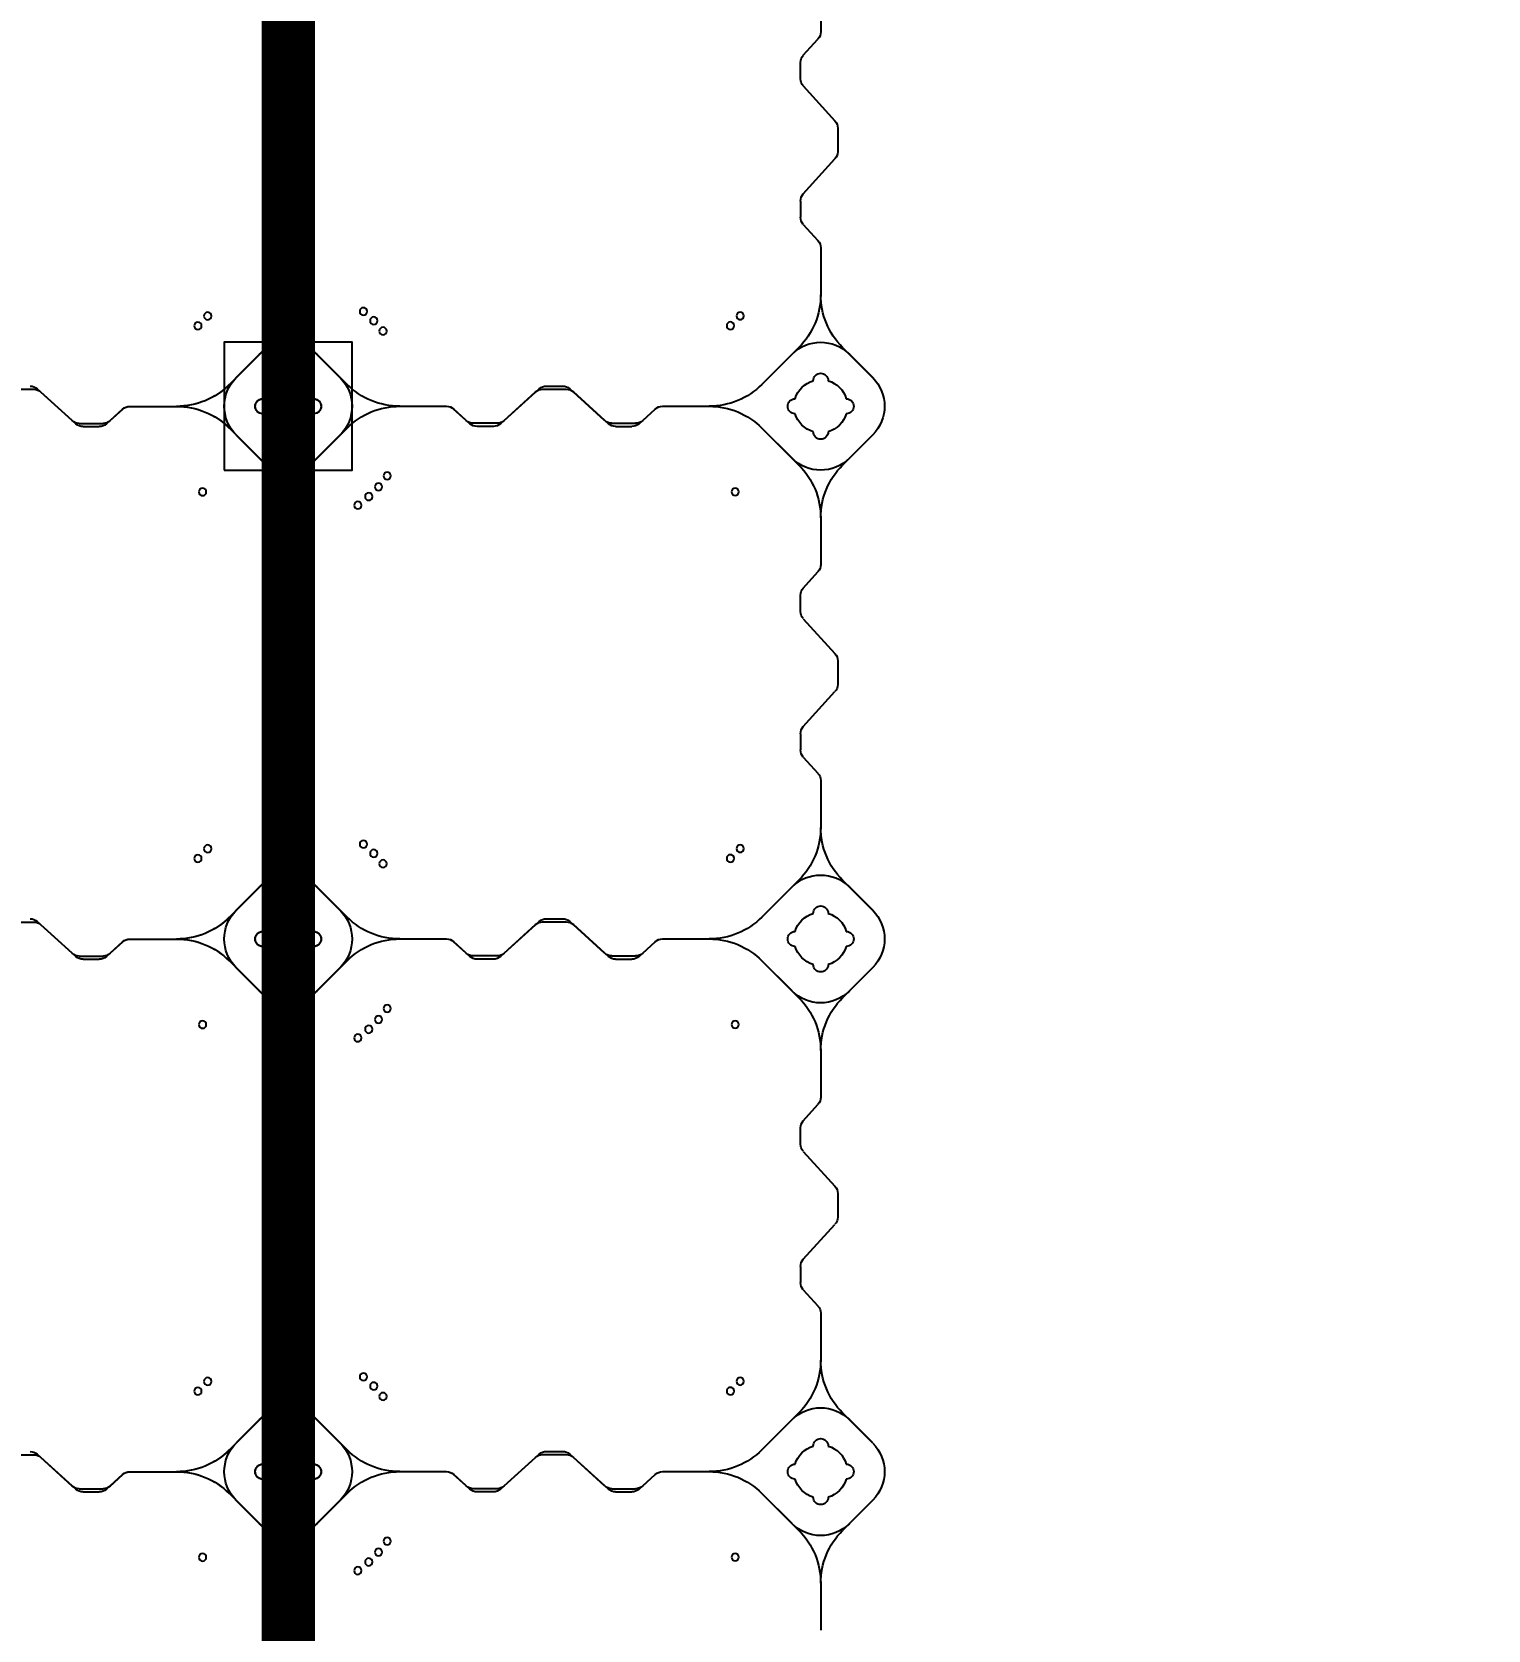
# Model space of a CAD drawing. Header units: millimetres. Extents: x -1612139 to -1260738, y 1141106 to 1536160.
# Drawn here: x -1323259 to -1321892, y 1261163 to 1262663 of the extents above; entities that cross this region are included whole.
import ezdxf

# ---------------------------------------------------------------- set-up
doc = ezdxf.new("R2010")
doc.units = ezdxf.units.MM
doc.header["$LTSCALE"] = 10
doc.layers.get('0').update_dxf_attribs({"linetype": 'CONTINUOUS'})
doc.layers.get('DEFPOINTS').update_dxf_attribs({"linetype": 'CONTINUOUS'})
doc.layers.add('W-FLOAT_BOWL浮筒', color=253, linetype='CONTINUOUS')
doc.styles.add('STANDARD_T3', font='simplex.shx', dxfattribs={"width": 0.7, "bigfont": 'gbcbig.shx'})
doc.dimstyles.new('W&&200', dxfattribs={"dimtxt": 700, "dimasz": 200, "dimexe": 500, "dimexo": 600, "dimgap": 200, "dimtad": 1, "dimdec": 0, "dimzin": 0, "dimdsep": 46, "dimtxsty": 'STANDARD_T3', "dimcen": 0.09, "dimclrd": 1, "dimclre": 1, "dimclrt": 7, "dimazin": 2, "dimtfac": 1, "dimtdec": 0, "dimtix": 1, "dimtmove": 2, "dimatfit": 3, "dimfxl": 100, "dimtolj": 1, "dimtzin": 0, "dimarcsym": 0})

# ---------------------------------------------------------------- blocks, each defined once
blk = doc.blocks.new('蓝色')
at = {"layer": 'W-FLOAT_BOWL浮筒', "color": 5}
for p, q in [((10006.3, -5394.9), (10006.3, -5350.9)), ((10006.3, -5394.9), (10006.3, -5351.1)), ((9951.1, -5479.1), (9985.8, -5444.4)), ((9957.5, -5472.8), (9985.8, -5444.5)), ((10061.6, -5479.1), (10026.8, -5444.4)), ((10055.2, -5472.8), (10026.8, -5444.5)), ((9979.5, -5450.8), (9951.2, -5479.1)), ((9957.5, -5472.7), (9979.4, -5450.8)), ((10033.2, -5450.8), (10055.2, -5472.7)), ((10033.2, -5450.8), (10061.5, -5479.1)), ((9803.5, -5486.2), (9770.7, -5516)), ((9807, -5483.2), (9774.2, -5513)), ((9810.2, -5483.6), (9832.5, -5483.6)), ((9813.7, -5480.6), (9829, -5480.6)), ((9835.7, -5483.2), (9850.9, -5497)), ((9839.2, -5486.2), (9851.1, -5497)), ((9857.6, -5499.6), (9901.6, -5499.6)), ((9857.8, -5499.6), (9901.6, -5499.6)), ((9745.2, -5515.6), (9767.5, -5515.6)), ((9985.8, -5554.9), (9951.1, -5520.1)), ((9979.5, -5548.4), (9951.2, -5520.1)), ((9979.4, -5548.4), (9957.5, -5526.5)), ((9957.5, -5526.5), (9985.8, -5554.8)), ((10026.8, -5554.9), (10061.6, -5520.1)), ((10055.2, -5526.5), (10026.8, -5554.8)), ((10033.2, -5548.4), (10061.5, -5520.1)), ((10055.2, -5526.5), (10033.2, -5548.4)), ((10006.3, -5648.4), (10006.3, -5604.2)), ((10006.3, -5648.2), (10006.3, -5604.2)), ((9992.9, -5666.8), (10003.7, -5654.9)), ((9989.9, -5670.3), (10003.7, -5655.1)), ((9987.3, -5692.3), (9987.3, -5677)), ((9990.3, -5695.8), (9990.3, -5673.5)), ((9989.9, -5699), (10019.7, -5731.8)), ((9992.9, -5702.5), (10022.7, -5735.3)), ((10022.3, -5760.8), (10022.3, -5738.5)), ((10025.3, -5757.3), (10025.3, -5742)), ((9989.9, -5800.3), (10019.7, -5767.5)), ((9992.9, -5796.8), (10022.7, -5764)), ((9990.3, -5803.5), (9990.3, -5825.8)), ((9987.3, -5807), (9987.3, -5822.3)), ((9989.9, -5829), (10003.7, -5844.2)), ((9992.9, -5832.5), (10003.7, -5844.4)), ((10006.3, -5894.9), (10006.3, -5850.9)), ((10006.3, -5894.9), (10006.3, -5851.1)), ((9951.1, -5979.1), (9985.8, -5944.4)), ((9979.5, -5950.8), (9951.2, -5979.1)), ((9957.5, -5972.8), (9985.8, -5944.5)), ((9957.5, -5972.7), (9979.4, -5950.8)), ((10061.6, -5979.1), (10026.8, -5944.4)), ((10055.2, -5972.8), (10026.8, -5944.5)), ((10033.2, -5950.8), (10055.2, -5972.7)), ((10033.2, -5950.8), (10061.5, -5979.1)), ((9807, -5983.2), (9774.2, -6013)), ((9810.2, -5983.6), (9832.5, -5983.6)), ((9813.7, -5980.6), (9829, -5980.6)), ((9835.7, -5983.2), (9850.9, -5997)), ((9803.5, -5986.2), (9770.7, -6016)), ((9839.2, -5986.2), (9851.1, -5997)), ((9857.6, -5999.6), (9901.6, -5999.6)), ((9857.8, -5999.6), (9901.6, -5999.6)), ((9745.2, -6015.6), (9767.5, -6015.6)), ((9985.8, -6054.9), (9951.1, -6020.1)), ((9979.5, -6048.4), (9951.2, -6020.1)), ((9979.4, -6048.4), (9957.5, -6026.5)), ((9957.5, -6026.5), (9985.8, -6054.8)), ((10026.8, -6054.9), (10061.6, -6020.1)), ((10055.2, -6026.5), (10026.8, -6054.8)), ((10033.2, -6048.4), (10061.5, -6020.1)), ((10055.2, -6026.5), (10033.2, -6048.4)), ((10006.3, -6148.4), (10006.3, -6104.2)), ((10006.3, -6148.2), (10006.3, -6104.2)), ((9989.9, -6170.3), (10003.7, -6155.1)), ((9992.9, -6166.8), (10003.7, -6154.9)), ((9987.3, -6192.3), (9987.3, -6177)), ((9990.3, -6195.8), (9990.3, -6173.5)), ((9989.9, -6199), (10019.7, -6231.8)), ((9992.9, -6202.5), (10022.7, -6235.3)), ((10022.3, -6260.8), (10022.3, -6238.5)), ((10025.3, -6257.3), (10025.3, -6242)), ((9989.9, -6300.3), (10019.7, -6267.5)), ((9992.9, -6296.8), (10022.7, -6264)), ((9987.3, -6307), (9987.3, -6322.3)), ((9990.3, -6303.5), (9990.3, -6325.8)), ((9989.9, -6329), (10003.7, -6344.2)), ((9992.9, -6332.5), (10003.7, -6344.4)), ((10006.3, -6394.9), (10006.3, -6350.9)), ((10006.3, -6394.9), (10006.3, -6351.1)), ((9951.1, -6479.1), (9985.8, -6444.4)), ((9957.5, -6472.8), (9985.8, -6444.5)), ((10061.6, -6479.1), (10026.8, -6444.4)), ((10055.2, -6472.8), (10026.8, -6444.5)), ((9979.5, -6450.8), (9951.2, -6479.1)), ((9957.5, -6472.7), (9979.4, -6450.8)), ((10033.2, -6450.8), (10055.2, -6472.7)), ((10033.2, -6450.8), (10061.5, -6479.1)), ((9803.5, -6486.2), (9770.7, -6516)), ((9807, -6483.2), (9774.2, -6513)), ((9810.2, -6483.6), (9832.5, -6483.6)), ((9813.7, -6480.6), (9829, -6480.6)), ((9835.7, -6483.2), (9850.9, -6497)), ((9839.2, -6486.2), (9851.1, -6497)), ((9857.6, -6499.6), (9901.6, -6499.6)), ((9857.8, -6499.6), (9901.6, -6499.6)), ((9745.2, -6515.6), (9767.5, -6515.6)), ((9985.8, -6554.9), (9951.1, -6520.1)), ((9979.5, -6548.4), (9951.2, -6520.1)), ((10026.8, -6554.9), (10061.6, -6520.1)), ((10033.2, -6548.4), (10061.5, -6520.1)), ((9979.4, -6548.4), (9957.5, -6526.5)), ((9957.5, -6526.5), (9985.8, -6554.8)), ((10055.2, -6526.5), (10026.8, -6554.8)), ((10055.2, -6526.5), (10033.2, -6548.4)), ((10006.3, -6648.4), (10006.3, -6604.2)), ((10006.3, -6648.2), (10006.3, -6604.2)), ((9989.9, -6670.3), (10003.7, -6655.1)), ((9992.9, -6666.8), (10003.7, -6654.9)), ((9990.3, -6695.8), (9990.3, -6673.5)), ((9987.3, -6692.3), (9987.3, -6677)), ((9989.9, -6699), (10019.7, -6731.8)), ((9992.9, -6702.5), (10022.7, -6735.3)), ((10022.3, -6760.8), (10022.3, -6738.5)), ((10025.3, -6757.3), (10025.3, -6742)), ((9992.9, -6796.8), (10022.7, -6764)), ((9989.9, -6800.3), (10019.7, -6767.5)), ((9987.3, -6807), (9987.3, -6822.3)), ((9990.3, -6803.5), (9990.3, -6825.8)), ((9989.9, -6829), (10003.7, -6844.2)), ((9992.9, -6832.5), (10003.7, -6844.4)), ((10006.3, -6894.9), (10006.3, -6850.9))]:
    blk.add_line(p, q, dxfattribs=at)
for centre in [(9926, -5419.3), (9921.6, -5575.2), (9930.8, -5584.4), (9926, -5919.3), (9921.6, -6075.2), (9930.8, -6084.4), (9926, -6419.3), (9921.6, -6575.2), (9930.8, -6584.4)]:
    blk.add_circle(centre, 3.5, dxfattribs=at)
for centre, radius, start, end in [((9996.3, -5351.1), 10, 0, 42.2737), ((9936.3, -5394.9), 70, 315, 0), ((9936.3, -5395), 70, 315, 0), ((10076.3, -5394.9), 70, 180, 225), ((10076.3, -5395), 70, 180, 225), ((10006.3, -5477.7), 38, 45, 135), ((10006.4, -5477.7), 38, 45, 135), ((9984.4, -5499.6), 38, 135, 225), ((9984.4, -5499.7), 38, 135, 225), ((10006.3, -5475.6), 7, 0, 180), ((10006.3, -5475.6), 7, 0, 180), ((10006.3, -5475.6), 7, 0, 180), ((10006.3, -5475.6), 7, 0, 180), ((10028.3, -5499.6), 38, 315, 45), ((10028.3, -5499.7), 38, 315, 45), ((9810.2, -5493.6), 10, 90, 132.2737), ((9813.7, -5490.6), 10, 90, 132.2737), ((9829, -5490.6), 10, 47.7263, 90), ((9832.5, -5493.6), 10, 47.7263, 90), ((9901.6, -5429.6), 70, 270, 315), ((9901.7, -5429.6), 70, 270, 315), ((10006.3, -5499.6), 25, 106.2602, 163.7398), ((10006.3, -5499.6), 25, 106.2602, 163.7398), ((10006.3, -5499.6), 25, 106.2602, 163.7398), ((10006.3, -5499.6), 25, 106.2602, 163.7398), ((10006.3, -5499.6), 25, 16.2602, 73.7398), ((10006.3, -5499.6), 25, 16.2602, 73.7398), ((10006.3, -5499.6), 25, 16.2602, 73.7398), ((10006.3, -5499.6), 25, 16.2602, 73.7398), ((9857.6, -5489.6), 10, 227.7263, 270), ((9857.8, -5489.6), 10, 227.7263, 270), ((9901.6, -5569.6), 70, 45, 90), ((9901.7, -5569.6), 70, 45, 90), ((9982.3, -5499.6), 7, 90, 270), ((9982.3, -5499.6), 7, 90, 270), ((9982.3, -5499.6), 7, 90, 270), ((9982.3, -5499.6), 7, 90, 270), ((10030.3, -5499.6), 7, 270, 90), ((10030.3, -5499.6), 7, 270, 90), ((10030.3, -5499.6), 7, 270, 90), ((10030.3, -5499.6), 7, 270, 90), ((9764, -5508.6), 10, 270, 312.2737), ((9767.5, -5505.6), 10, 270, 312.2737), ((10006.3, -5499.6), 25, 196.2602, 253.7398), ((10006.3, -5499.6), 25, 196.2602, 253.7398), ((10006.3, -5499.6), 25, 196.2602, 253.7398), ((10006.3, -5499.6), 25, 196.2602, 253.7398), ((10006.3, -5499.6), 25, 286.2602, 343.7398), ((10006.3, -5499.6), 25, 286.2602, 343.7398), ((10006.3, -5499.6), 25, 286.2602, 343.7398), ((10006.3, -5499.6), 25, 286.2602, 343.7398), ((10006.3, -5523.6), 7, 180, 0), ((10006.3, -5523.6), 7, 180, 0), ((10006.3, -5523.6), 7, 180, 0), ((10006.3, -5523.6), 7, 180, 0), ((10006.3, -5521.6), 38, 225, 315), ((10006.4, -5521.6), 38, 225, 315), ((9936.3, -5604.3), 70, 0, 45), ((9936.3, -5604.3), 70, 0, 45), ((10076.3, -5604.3), 70, 135, 180), ((10076.3, -5604.3), 70, 135, 180), ((9996.3, -5648.2), 10, 317.7263, 0), ((9996.3, -5648.4), 10, 317.7263, 0), ((10000.3, -5673.5), 10, 137.7263, 180), ((9997.3, -5677), 10, 137.7263, 180), ((9997.3, -5692.3), 10, 180, 222.2737), ((10000.3, -5695.8), 10, 180, 222.2737), ((10012.3, -5738.5), 10, 0, 42.2737), ((10015.3, -5742), 10, 0, 42.2737), ((10015.3, -5757.3), 10, 317.7263, 0), ((10012.3, -5760.8), 10, 317.7263, 0), ((9997.3, -5807), 10, 137.7263, 180), ((10000.3, -5803.5), 10, 137.7263, 180), ((9997.3, -5822.3), 10, 180, 222.2737), ((10000.3, -5825.8), 10, 180, 222.2737), ((9996.3, -5850.9), 10, 0, 42.2737), ((9996.3, -5851.1), 10, 0, 42.2737), ((9936.3, -5894.9), 70, 315, 0), ((9936.3, -5895), 70, 315, 0), ((10076.3, -5894.9), 70, 180, 225), ((10076.3, -5895), 70, 180, 225), ((10006.3, -5977.7), 38, 45, 135), ((10006.4, -5977.7), 38, 45, 135), ((10006.3, -5975.6), 7, 0, 180), ((10006.3, -5975.6), 7, 0, 180), ((10006.3, -5975.6), 7, 0, 180), ((10006.3, -5975.6), 7, 0, 180), ((9810.2, -5993.6), 10, 90, 132.2737), ((9813.7, -5990.6), 10, 90, 132.2737), ((9829, -5990.6), 10, 47.7263, 90), ((9832.5, -5993.6), 10, 47.7263, 90), ((9901.6, -5929.6), 70, 270, 315), ((9901.7, -5929.6), 70, 270, 315), ((9984.4, -5999.6), 38, 135, 225), ((9984.4, -5999.7), 38, 135, 225), ((10006.3, -5999.6), 25, 106.2602, 163.7398), ((10006.3, -5999.6), 25, 106.2602, 163.7398), ((10006.3, -5999.6), 25, 106.2602, 163.7398), ((10006.3, -5999.6), 25, 106.2602, 163.7398), ((10006.3, -5999.6), 25, 16.2602, 73.7398), ((10006.3, -5999.6), 25, 16.2602, 73.7398), ((10006.3, -5999.6), 25, 16.2602, 73.7398), ((10006.3, -5999.6), 25, 16.2602, 73.7398), ((10028.3, -5999.6), 38, 315, 45), ((10028.3, -5999.7), 38, 315, 45), ((9857.6, -5989.6), 10, 227.7263, 270), ((9857.8, -5989.6), 10, 227.7263, 270), ((9901.6, -6069.6), 70, 45, 90), ((9901.7, -6069.6), 70, 45, 90), ((9982.3, -5999.6), 7, 90, 270), ((9982.3, -5999.6), 7, 90, 270), ((9982.3, -5999.6), 7, 90, 270), ((9982.3, -5999.6), 7, 90, 270), ((10030.3, -5999.6), 7, 270, 90), ((10030.3, -5999.6), 7, 270, 90), ((10030.3, -5999.6), 7, 270, 90), ((10030.3, -5999.6), 7, 270, 90), ((9767.5, -6005.6), 10, 270, 312.2737), ((10006.3, -5999.6), 25, 196.2602, 253.7398), ((10006.3, -5999.6), 25, 196.2602, 253.7398), ((10006.3, -5999.6), 25, 196.2602, 253.7398), ((10006.3, -5999.6), 25, 196.2602, 253.7398), ((10006.3, -5999.6), 25, 286.2602, 343.7398), ((10006.3, -5999.6), 25, 286.2602, 343.7398), ((10006.3, -5999.6), 25, 286.2602, 343.7398), ((10006.3, -5999.6), 25, 286.2602, 343.7398), ((9764, -6008.6), 10, 270, 312.2737), ((10006.3, -6023.6), 7, 180, 0), ((10006.3, -6023.6), 7, 180, 0), ((10006.3, -6023.6), 7, 180, 0), ((10006.3, -6023.6), 7, 180, 0), ((10006.3, -6021.6), 38, 225, 315), ((10006.4, -6021.6), 38, 225, 315), ((9936.3, -6104.3), 70, 0, 45), ((9936.3, -6104.3), 70, 0, 45), ((10076.3, -6104.3), 70, 135, 180), ((10076.3, -6104.3), 70, 135, 180), ((9996.3, -6148.2), 10, 317.7263, 0), ((9996.3, -6148.4), 10, 317.7263, 0), ((9997.3, -6177), 10, 137.7263, 180), ((10000.3, -6173.5), 10, 137.7263, 180), ((9997.3, -6192.3), 10, 180, 222.2737), ((10000.3, -6195.8), 10, 180, 222.2737), ((10012.3, -6238.5), 10, 0, 42.2737), ((10015.3, -6242), 10, 0, 42.2737), ((10012.3, -6260.8), 10, 317.7263, 0), ((10015.3, -6257.3), 10, 317.7263, 0), ((10000.3, -6303.5), 10, 137.7263, 180), ((9997.3, -6307), 10, 137.7263, 180), ((9997.3, -6322.3), 10, 180, 222.2737), ((10000.3, -6325.8), 10, 180, 222.2737), ((9996.3, -6350.9), 10, 0, 42.2737), ((9996.3, -6351.1), 10, 0, 42.2737), ((9936.3, -6394.9), 70, 315, 0), ((9936.3, -6395), 70, 315, 0), ((10076.3, -6394.9), 70, 180, 225), ((10076.3, -6395), 70, 180, 225), ((10006.3, -6477.7), 38, 45, 135), ((10006.4, -6477.7), 38, 45, 135), ((9901.6, -6429.6), 70, 270, 315), ((9901.7, -6429.6), 70, 270, 315), ((9984.4, -6499.6), 38, 135, 225), ((9984.4, -6499.7), 38, 135, 225), ((10006.3, -6499.6), 25, 106.2602, 163.7398), ((10006.3, -6499.6), 25, 106.2602, 163.7398), ((10006.3, -6499.6), 25, 106.2602, 163.7398), ((10006.3, -6499.6), 25, 106.2602, 163.7398), ((10006.3, -6475.6), 7, 0, 180), ((10006.3, -6475.6), 7, 0, 180), ((10006.3, -6475.6), 7, 0, 180), ((10006.3, -6475.6), 7, 0, 180), ((10006.3, -6499.6), 25, 16.2602, 73.7398), ((10006.3, -6499.6), 25, 16.2602, 73.7398), ((10006.3, -6499.6), 25, 16.2602, 73.7398), ((10006.3, -6499.6), 25, 16.2602, 73.7398), ((10028.3, -6499.6), 38, 315, 45), ((10028.3, -6499.7), 38, 315, 45), ((9810.2, -6493.6), 10, 90, 132.2737), ((9813.7, -6490.6), 10, 90, 132.2737), ((9829, -6490.6), 10, 47.7263, 90), ((9832.5, -6493.6), 10, 47.7263, 90), ((9982.3, -6499.6), 7, 90, 270), ((9982.3, -6499.6), 7, 90, 270), ((9982.3, -6499.6), 7, 90, 270), ((9982.3, -6499.6), 7, 90, 270), ((10030.3, -6499.6), 7, 270, 90), ((10030.3, -6499.6), 7, 270, 90), ((10030.3, -6499.6), 7, 270, 90), ((10030.3, -6499.6), 7, 270, 90), ((9857.6, -6489.6), 10, 227.7263, 270), ((9857.8, -6489.6), 10, 227.7263, 270), ((9901.6, -6569.6), 70, 45, 90), ((9901.7, -6569.6), 70, 45, 90), ((10006.3, -6499.6), 25, 196.2602, 253.7398), ((10006.3, -6499.6), 25, 196.2602, 253.7398), ((10006.3, -6499.6), 25, 196.2602, 253.7398), ((10006.3, -6499.6), 25, 196.2602, 253.7398), ((10006.3, -6499.6), 25, 286.2602, 343.7398), ((10006.3, -6499.6), 25, 286.2602, 343.7398), ((10006.3, -6499.6), 25, 286.2602, 343.7398), ((10006.3, -6499.6), 25, 286.2602, 343.7398), ((9764, -6508.6), 10, 270, 312.2737), ((9767.5, -6505.6), 10, 270, 312.2737), ((10006.3, -6523.6), 7, 180, 0), ((10006.3, -6523.6), 7, 180, 0), ((10006.3, -6523.6), 7, 180, 0), ((10006.3, -6523.6), 7, 180, 0), ((10006.3, -6521.6), 38, 225, 315), ((10006.4, -6521.6), 38, 225, 315), ((9936.3, -6604.3), 70, 0, 45), ((9936.3, -6604.3), 70, 0, 45), ((10076.3, -6604.3), 70, 135, 180), ((10076.3, -6604.3), 70, 135, 180), ((9996.3, -6648.2), 10, 317.7263, 0), ((9996.3, -6648.4), 10, 317.7263, 0), ((9997.3, -6677), 10, 137.7263, 180), ((10000.3, -6673.5), 10, 137.7263, 180), ((9997.3, -6692.3), 10, 180, 222.2737), ((10000.3, -6695.8), 10, 180, 222.2737), ((10012.3, -6738.5), 10, 0, 42.2737), ((10015.3, -6742), 10, 0, 42.2737), ((10012.3, -6760.8), 10, 317.7263, 0), ((10015.3, -6757.3), 10, 317.7263, 0), ((9997.3, -6807), 10, 137.7263, 180), ((10000.3, -6803.5), 10, 137.7263, 180), ((9997.3, -6822.3), 10, 180, 222.2737), ((10000.3, -6825.8), 10, 180, 222.2737), ((9996.3, -6850.9), 10, 0, 42.2737), ((9996.3, -6851.1), 10, 0, 42.2737)]:
    blk.add_arc(centre, radius, start, end, dxfattribs=at)
blk = doc.blocks.new('橙色')
at = {"layer": 'W-FLOAT_BOWL浮筒', "color": 30}
for p, q in [((10500, -4895.3), (10500, -4851.5)), ((11000, -4895.3), (11000, -4851.3)), ((10451.2, -4973.2), (10479.5, -4944.8)), ((10555.2, -4979.5), (10520.5, -4944.8)), ((10944.8, -4979.5), (10979.5, -4944.8)), ((11048.8, -4973.2), (11020.5, -4944.8)), ((10451.2, -4973.1), (10473.1, -4951.2)), ((10526.8, -4951.2), (10555.2, -4979.5)), ((10973.2, -4951.2), (10944.8, -4979.5)), ((11026.9, -4951.2), (11048.8, -4973.1)), ((10667.1, -4986.6), (10655.3, -4997.4)), ((10670.6, -4983.6), (10655.5, -4997.4)), ((10696.1, -4984), (10673.9, -4984)), ((10692.6, -4981), (10677.4, -4981)), ((10699.4, -4983.6), (10732.1, -5013.4)), ((10702.9, -4986.6), (10735.6, -5016.4)), ((10797.1, -4986.6), (10764.4, -5016.4)), ((10800.6, -4983.6), (10767.9, -5013.4)), ((10803.9, -4984), (10826.1, -4984)), ((10807.4, -4981), (10822.6, -4981)), ((10829.4, -4983.6), (10844.5, -4997.4)), ((10832.9, -4986.6), (10844.7, -4997.4)), ((10604.6, -5000), (10648.7, -5000)), ((10604.6, -5000), (10648.5, -5000)), ((10851.3, -5000), (10895.3, -5000)), ((10851.5, -5000), (10895.3, -5000)), ((10520.5, -5055.2), (10555.2, -5020.5)), ((10526.8, -5048.8), (10555.2, -5020.5)), ((10738.9, -5016), (10761.1, -5016)), ((10742.4, -5019), (10757.6, -5019)), ((10973.2, -5048.8), (10944.8, -5020.5)), ((10979.5, -5055.2), (10944.8, -5020.5)), ((10451.2, -5026.8), (10479.5, -5055.2)), ((10473.1, -5048.8), (10451.2, -5026.9)), ((11048.8, -5026.8), (11020.5, -5055.2)), ((11048.8, -5026.9), (11026.9, -5048.8)), ((10500, -5148.5), (10500, -5104.6)), ((11000, -5148.7), (11000, -5104.6)), ((10486.6, -5167.1), (10497.4, -5155.3)), ((10983.6, -5170.6), (10997.4, -5155.5)), ((10484, -5196.1), (10484, -5173.9)), ((10981, -5192.6), (10981, -5177.4)), ((10486.6, -5202.9), (10516.4, -5235.6)), ((10983.6, -5199.4), (11013.4, -5232.1)), ((10519, -5257.6), (10519, -5242.4)), ((11016, -5261.1), (11016, -5238.9)), ((10486.6, -5297.1), (10516.4, -5264.4)), ((10983.6, -5300.6), (11013.4, -5267.9)), ((10484, -5303.9), (10484, -5326.1)), ((10981, -5307.4), (10981, -5322.6)), ((10486.6, -5332.9), (10497.4, -5344.7)), ((10983.6, -5329.4), (10997.4, -5344.5)), ((10500, -5395.3), (10500, -5351.5)), ((11000, -5395.3), (11000, -5351.3)), ((10451.2, -5473.2), (10479.5, -5444.8)), ((10555.2, -5479.5), (10520.5, -5444.8)), ((10944.8, -5479.5), (10979.5, -5444.8)), ((11048.8, -5473.2), (11020.5, -5444.8)), ((10451.2, -5473.1), (10473.1, -5451.2)), ((10526.8, -5451.2), (10555.2, -5479.5)), ((10973.2, -5451.2), (10944.8, -5479.5)), ((11026.9, -5451.2), (11048.8, -5473.1)), ((10667.1, -5486.6), (10655.3, -5497.4)), ((10670.6, -5483.6), (10655.5, -5497.4)), ((10696.1, -5484), (10673.9, -5484)), ((10692.6, -5481), (10677.4, -5481)), ((10699.4, -5483.6), (10732.1, -5513.4)), ((10702.9, -5486.6), (10735.6, -5516.4)), ((10797.1, -5486.6), (10764.4, -5516.4)), ((10800.6, -5483.6), (10767.9, -5513.4)), ((10803.9, -5484), (10826.1, -5484)), ((10807.4, -5481), (10822.6, -5481)), ((10829.4, -5483.6), (10844.5, -5497.4)), ((10832.9, -5486.6), (10844.7, -5497.4)), ((10604.6, -5500), (10648.7, -5500)), ((10604.6, -5500), (10648.5, -5500)), ((10851.3, -5500), (10895.3, -5500)), ((10851.5, -5500), (10895.3, -5500)), ((10738.9, -5516), (10761.1, -5516)), ((10742.4, -5519), (10757.6, -5519)), ((10451.2, -5526.8), (10479.5, -5555.2)), ((10473.1, -5548.8), (10451.2, -5526.9)), ((10520.5, -5555.2), (10555.2, -5520.5)), ((10526.8, -5548.8), (10555.2, -5520.5)), ((10973.2, -5548.8), (10944.8, -5520.5)), ((10979.5, -5555.2), (10944.8, -5520.5)), ((11048.8, -5526.8), (11020.5, -5555.2)), ((11048.8, -5526.9), (11026.9, -5548.8)), ((10500, -5648.5), (10500, -5604.6)), ((11000, -5648.7), (11000, -5604.6)), ((10486.6, -5667.1), (10497.4, -5655.3)), ((10983.6, -5670.6), (10997.4, -5655.5)), ((10484, -5696.1), (10484, -5673.9)), ((10981, -5692.6), (10981, -5677.4)), ((10983.6, -5699.4), (11013.4, -5732.1)), ((10486.6, -5702.9), (10516.4, -5735.6)), ((10519, -5757.6), (10519, -5742.4)), ((11016, -5761.1), (11016, -5738.9)), ((10486.6, -5797.1), (10516.4, -5764.4)), ((10983.6, -5800.6), (11013.4, -5767.9)), ((10484, -5803.9), (10484, -5826.1)), ((10981, -5807.4), (10981, -5822.6)), ((10486.6, -5832.9), (10497.4, -5844.7)), ((10983.6, -5829.4), (10997.4, -5844.5)), ((10500, -5895.3), (10500, -5851.5)), ((11000, -5895.3), (11000, -5851.3)), ((10451.2, -5973.2), (10479.5, -5944.8)), ((10451.2, -5973.1), (10473.1, -5951.2)), ((10555.2, -5979.5), (10520.5, -5944.8)), ((10526.8, -5951.2), (10555.2, -5979.5)), ((10944.8, -5979.5), (10979.5, -5944.8)), ((10973.2, -5951.2), (10944.8, -5979.5)), ((11048.8, -5973.2), (11020.5, -5944.8)), ((11026.9, -5951.2), (11048.8, -5973.1)), ((10670.6, -5983.6), (10655.5, -5997.4)), ((10696.1, -5984), (10673.9, -5984)), ((10692.6, -5981), (10677.4, -5981)), ((10699.4, -5983.6), (10732.1, -6013.4)), ((10800.6, -5983.6), (10767.9, -6013.4)), ((10803.9, -5984), (10826.1, -5984)), ((10807.4, -5981), (10822.6, -5981)), ((10829.4, -5983.6), (10844.5, -5997.4)), ((10604.6, -6000), (10648.7, -6000)), ((10604.6, -6000), (10648.5, -6000)), ((10667.1, -5986.6), (10655.3, -5997.4)), ((10702.9, -5986.6), (10735.6, -6016.4)), ((10797.1, -5986.6), (10764.4, -6016.4)), ((10832.9, -5986.6), (10844.7, -5997.4)), ((10851.3, -6000), (10895.3, -6000)), ((10851.5, -6000), (10895.3, -6000)), ((10451.2, -6026.8), (10479.5, -6055.2)), ((10473.1, -6048.8), (10451.2, -6026.9)), ((10520.5, -6055.2), (10555.2, -6020.5)), ((10526.8, -6048.8), (10555.2, -6020.5)), ((10738.9, -6016), (10761.1, -6016)), ((10742.4, -6019), (10757.6, -6019)), ((10973.2, -6048.8), (10944.8, -6020.5)), ((10979.5, -6055.2), (10944.8, -6020.5)), ((11048.8, -6026.8), (11020.5, -6055.2)), ((11048.8, -6026.9), (11026.9, -6048.8)), ((10500, -6148.5), (10500, -6104.6)), ((11000, -6148.7), (11000, -6104.6)), ((10486.6, -6167.1), (10497.4, -6155.3)), ((10983.6, -6170.6), (10997.4, -6155.5)), ((10484, -6196.1), (10484, -6173.9)), ((10981, -6192.6), (10981, -6177.4)), ((10486.6, -6202.9), (10516.4, -6235.6)), ((10983.6, -6199.4), (11013.4, -6232.1)), ((11016, -6261.1), (11016, -6238.9)), ((10519, -6257.6), (10519, -6242.4)), ((10486.6, -6297.1), (10516.4, -6264.4)), ((10983.6, -6300.6), (11013.4, -6267.9)), ((10484, -6303.9), (10484, -6326.1)), ((10981, -6307.4), (10981, -6322.6)), ((10983.6, -6329.4), (10997.4, -6344.5)), ((10486.6, -6332.9), (10497.4, -6344.7)), ((11000, -6395.3), (11000, -6351.3))]:
    blk.add_line(p, q, dxfattribs=at)
for centre in [(10565.3, -4907.1), (10575.6, -4915.2), (10919.7, -4919.7), (10584.8, -4924.4), (10592.9, -4934.7), (10589, -5070.6), (10580.3, -5080.3), (10915.2, -5075.6), (10924.4, -5084.8), (10570.6, -5089), (10565.3, -5407.1), (10575.6, -5415.2), (10584.8, -5424.4), (10919.7, -5419.7), (10592.9, -5434.7), (10580.3, -5580.3), (10589, -5570.6), (10915.2, -5575.6), (10570.6, -5589), (10924.4, -5584.8), (10565.3, -5907.1), (10575.6, -5915.2), (10584.8, -5924.4), (10919.7, -5919.7), (10592.9, -5934.7), (10589, -6070.6), (10915.2, -6075.6), (10570.6, -6089), (10580.3, -6080.3), (10924.4, -6084.8)]:
    blk.add_circle(centre, 3.5, dxfattribs=at)
for centre, radius, start, end in [((10490, -4851.5), 10, 0, 42.2737), ((10430, -4895.3), 70, 315, 0), ((10570, -4895.3), 70, 180, 225), ((10930, -4895.3), 70, 315, 0), ((11070, -4895.3), 70, 180, 225), ((10500, -4978), 38, 45, 135), ((11000, -4978), 38, 45, 135), ((10478, -5000), 38, 135, 225), ((10478, -5000), 38, 135, 225), ((10500, -5000), 25, 106.2602, 163.7398), ((10500, -5000), 25, 106.2602, 163.7398), ((10500, -4976), 7, 0, 180), ((10500, -4976), 7, 0, 180), ((10500, -5000), 25, 16.2602, 73.7398), ((10500, -5000), 25, 16.2602, 73.7398), ((10604.7, -4930), 70, 225, 270), ((10604.7, -4930), 70, 225, 270), ((10895.3, -4930), 70, 270, 315), ((10895.3, -4930), 70, 270, 315), ((11000, -5000), 25, 106.2602, 163.7398), ((11000, -5000), 25, 106.2602, 163.7398), ((11000, -4976), 7, 0, 180), ((11000, -4976), 7, 0, 180), ((11000, -5000), 25, 16.2602, 73.7398), ((11000, -5000), 25, 16.2602, 73.7398), ((11022, -5000), 38, 315, 45), ((11022, -5000), 38, 315, 45), ((10476, -5000), 7, 90, 270), ((10476, -5000), 7, 90, 270), ((10524, -5000), 7, 270, 90), ((10524, -5000), 7, 270, 90), ((10673.9, -4994), 10, 90, 132.2737), ((10677.4, -4991), 10, 90, 132.2737), ((10692.6, -4991), 10, 47.7263, 90), ((10696.1, -4994), 10, 47.7263, 90), ((10803.9, -4994), 10, 90, 132.2737), ((10807.4, -4991), 10, 90, 132.2737), ((10822.6, -4991), 10, 47.7263, 90), ((10826.1, -4994), 10, 47.7263, 90), ((10976, -5000), 7, 90, 270), ((10976, -5000), 7, 90, 270), ((11024, -5000), 7, 270, 90), ((11024, -5000), 7, 270, 90), ((10500, -5000), 25, 196.2602, 253.7398), ((10500, -5000), 25, 196.2602, 253.7398), ((10500, -5000), 25, 286.2602, 343.7398), ((10500, -5000), 25, 286.2602, 343.7398), ((10604.7, -5070), 70, 90, 135), ((10604.7, -5070), 70, 90, 135), ((10648.5, -4990), 10, 270, 312.2737), ((10648.7, -4990), 10, 270, 312.2737), ((10851.3, -4990), 10, 227.7263, 270), ((10851.5, -4990), 10, 227.7263, 270), ((10895.3, -5070), 70, 45, 90), ((10895.3, -5070), 70, 45, 90), ((11000, -5000), 25, 196.2602, 253.7398), ((11000, -5000), 25, 196.2602, 253.7398), ((11000, -5000), 25, 286.2602, 343.7398), ((11000, -5000), 25, 286.2602, 343.7398), ((10500, -5024), 7, 180, 0), ((10500, -5024), 7, 180, 0), ((10738.9, -5006), 10, 227.7263, 270), ((10742.4, -5009), 10, 227.7263, 270), ((10757.6, -5009), 10, 270, 312.2737), ((10761.1, -5006), 10, 270, 312.2737), ((11000, -5024), 7, 180, 0), ((11000, -5024), 7, 180, 0), ((10500, -5022), 38, 225, 315), ((11000, -5022), 38, 225, 315), ((10430, -5104.7), 70, 0, 45), ((10570, -5104.7), 70, 135, 180), ((10930, -5104.7), 70, 0, 45), ((11070, -5104.7), 70, 135, 180), ((10490, -5148.5), 10, 317.7263, 0), ((10990, -5148.7), 10, 317.7263, 0), ((10494, -5173.9), 10, 137.7263, 180), ((10991, -5177.4), 10, 137.7263, 180), ((10494, -5196.1), 10, 180, 222.2737), ((10991, -5192.6), 10, 180, 222.2737), ((11006, -5238.9), 10, 0, 42.2737), ((10509, -5242.4), 10, 0, 42.2737), ((10509, -5257.6), 10, 317.7263, 0), ((11006, -5261.1), 10, 317.7263, 0), ((10494, -5303.9), 10, 137.7263, 180), ((10991, -5307.4), 10, 137.7263, 180), ((10991, -5322.6), 10, 180, 222.2737), ((10494, -5326.1), 10, 180, 222.2737), ((10490, -5351.5), 10, 0, 42.2737), ((10990, -5351.3), 10, 0, 42.2737), ((10430, -5395.3), 70, 315, 0), ((10570, -5395.3), 70, 180, 225), ((10930, -5395.3), 70, 315, 0), ((11070, -5395.3), 70, 180, 225), ((10500, -5478), 38, 45, 135), ((11000, -5478), 38, 45, 135), ((10478, -5500), 38, 135, 225), ((10478, -5500), 38, 135, 225), ((10500, -5476), 7, 0, 180), ((10500, -5476), 7, 0, 180), ((11000, -5476), 7, 0, 180), ((11000, -5476), 7, 0, 180), ((11022, -5500), 38, 315, 45), ((11022, -5500), 38, 315, 45), ((10500, -5500), 25, 106.2602, 163.7398), ((10500, -5500), 25, 106.2602, 163.7398), ((10500, -5500), 25, 16.2602, 73.7398), ((10500, -5500), 25, 16.2602, 73.7398), ((10604.7, -5430), 70, 225, 270), ((10604.7, -5430), 70, 225, 270), ((10673.9, -5494), 10, 90, 132.2737), ((10677.4, -5491), 10, 90, 132.2737), ((10692.6, -5491), 10, 47.7263, 90), ((10696.1, -5494), 10, 47.7263, 90), ((10803.9, -5494), 10, 90, 132.2737), ((10807.4, -5491), 10, 90, 132.2737), ((10822.6, -5491), 10, 47.7263, 90), ((10826.1, -5494), 10, 47.7263, 90), ((10895.3, -5430), 70, 270, 315), ((10895.3, -5430), 70, 270, 315), ((11000, -5500), 25, 106.2602, 163.7398), ((11000, -5500), 25, 106.2602, 163.7398), ((11000, -5500), 25, 16.2602, 73.7398), ((11000, -5500), 25, 16.2602, 73.7398), ((10476, -5500), 7, 90, 270), ((10476, -5500), 7, 90, 270), ((10524, -5500), 7, 270, 90), ((10524, -5500), 7, 270, 90), ((10604.7, -5570), 70, 90, 135), ((10604.7, -5570), 70, 90, 135), ((10648.5, -5490), 10, 270, 312.2737), ((10648.7, -5490), 10, 270, 312.2737), ((10851.3, -5490), 10, 227.7263, 270), ((10851.5, -5490), 10, 227.7263, 270), ((10895.3, -5570), 70, 45, 90), ((10895.3, -5570), 70, 45, 90), ((10976, -5500), 7, 90, 270), ((10976, -5500), 7, 90, 270), ((11024, -5500), 7, 270, 90), ((11024, -5500), 7, 270, 90), ((10500, -5500), 25, 196.2602, 253.7398), ((10500, -5500), 25, 196.2602, 253.7398), ((10500, -5500), 25, 286.2602, 343.7398), ((10500, -5500), 25, 286.2602, 343.7398), ((10738.9, -5506), 10, 227.7263, 270), ((10742.4, -5509), 10, 227.7263, 270), ((10757.6, -5509), 10, 270, 312.2737), ((10761.1, -5506), 10, 270, 312.2737), ((11000, -5500), 25, 196.2602, 253.7398), ((11000, -5500), 25, 196.2602, 253.7398), ((11000, -5500), 25, 286.2602, 343.7398), ((11000, -5500), 25, 286.2602, 343.7398), ((10500, -5524), 7, 180, 0), ((10500, -5524), 7, 180, 0), ((11000, -5524), 7, 180, 0), ((11000, -5524), 7, 180, 0), ((10500, -5522), 38, 225, 315), ((11000, -5522), 38, 225, 315), ((10430, -5604.7), 70, 0, 45), ((10570, -5604.7), 70, 135, 180), ((10930, -5604.7), 70, 0, 45), ((11070, -5604.7), 70, 135, 180), ((10490, -5648.5), 10, 317.7263, 0), ((10990, -5648.7), 10, 317.7263, 0), ((10494, -5673.9), 10, 137.7263, 180), ((10991, -5677.4), 10, 137.7263, 180), ((10494, -5696.1), 10, 180, 222.2737), ((10991, -5692.6), 10, 180, 222.2737), ((10509, -5742.4), 10, 0, 42.2737), ((11006, -5738.9), 10, 0, 42.2737), ((10509, -5757.6), 10, 317.7263, 0), ((11006, -5761.1), 10, 317.7263, 0), ((10494, -5803.9), 10, 137.7263, 180), ((10991, -5807.4), 10, 137.7263, 180), ((10494, -5826.1), 10, 180, 222.2737), ((10991, -5822.6), 10, 180, 222.2737), ((10490, -5851.5), 10, 0, 42.2737), ((10990, -5851.3), 10, 0, 42.2737), ((10430, -5895.3), 70, 315, 0), ((10570, -5895.3), 70, 180, 225), ((10930, -5895.3), 70, 315, 0), ((11070, -5895.3), 70, 180, 225), ((10500, -5978), 38, 45, 135), ((11000, -5978), 38, 45, 135), ((10500, -5976), 7, 0, 180), ((10500, -5976), 7, 0, 180), ((11000, -5976), 7, 0, 180), ((11000, -5976), 7, 0, 180), ((10478, -6000), 38, 135, 225), ((10478, -6000), 38, 135, 225), ((10500, -6000), 25, 106.2602, 163.7398), ((10500, -6000), 25, 106.2602, 163.7398), ((10500, -6000), 25, 16.2602, 73.7398), ((10500, -6000), 25, 16.2602, 73.7398), ((10604.7, -5930), 70, 225, 270), ((10604.7, -5930), 70, 225, 270), ((10673.9, -5994), 10, 90, 132.2737), ((10677.4, -5991), 10, 90, 132.2737), ((10692.6, -5991), 10, 47.7263, 90), ((10696.1, -5994), 10, 47.7263, 90), ((10803.9, -5994), 10, 90, 132.2737), ((10807.4, -5991), 10, 90, 132.2737), ((10822.6, -5991), 10, 47.7263, 90), ((10826.1, -5994), 10, 47.7263, 90), ((10895.3, -5930), 70, 270, 315), ((10895.3, -5930), 70, 270, 315), ((11000, -6000), 25, 106.2602, 163.7398), ((11000, -6000), 25, 106.2602, 163.7398), ((11000, -6000), 25, 16.2602, 73.7398), ((11000, -6000), 25, 16.2602, 73.7398), ((11022, -6000), 38, 315, 45), ((11022, -6000), 38, 315, 45), ((10476, -6000), 7, 90, 270), ((10476, -6000), 7, 90, 270), ((10524, -6000), 7, 270, 90), ((10524, -6000), 7, 270, 90), ((10604.7, -6070), 70, 90, 135), ((10604.7, -6070), 70, 90, 135), ((10648.5, -5990), 10, 270, 312.2737), ((10648.7, -5990), 10, 270, 312.2737), ((10851.3, -5990), 10, 227.7263, 270), ((10851.5, -5990), 10, 227.7263, 270), ((10895.3, -6070), 70, 45, 90), ((10895.3, -6070), 70, 45, 90), ((10976, -6000), 7, 90, 270), ((10976, -6000), 7, 90, 270), ((11024, -6000), 7, 270, 90), ((11024, -6000), 7, 270, 90), ((10500, -6000), 25, 196.2602, 253.7398), ((10500, -6000), 25, 196.2602, 253.7398), ((10500, -6000), 25, 286.2602, 343.7398), ((10500, -6000), 25, 286.2602, 343.7398), ((10738.9, -6006), 10, 227.7263, 270), ((10761.1, -6006), 10, 270, 312.2737), ((11000, -6000), 25, 196.2602, 253.7398), ((11000, -6000), 25, 196.2602, 253.7398), ((11000, -6000), 25, 286.2602, 343.7398), ((11000, -6000), 25, 286.2602, 343.7398), ((10500, -6024), 7, 180, 0), ((10500, -6024), 7, 180, 0), ((10742.4, -6009), 10, 227.7263, 270), ((10757.6, -6009), 10, 270, 312.2737), ((11000, -6024), 7, 180, 0), ((11000, -6024), 7, 180, 0), ((10500, -6022), 38, 225, 315), ((10430, -6104.7), 70, 0, 45), ((10570, -6104.7), 70, 135, 180), ((11000, -6022), 38, 225, 315), ((10930, -6104.7), 70, 0, 45), ((11070, -6104.7), 70, 135, 180), ((10490, -6148.5), 10, 317.7263, 0), ((10990, -6148.7), 10, 317.7263, 0), ((10494, -6173.9), 10, 137.7263, 180), ((10991, -6177.4), 10, 137.7263, 180), ((10991, -6192.6), 10, 180, 222.2737), ((10494, -6196.1), 10, 180, 222.2737), ((10509, -6242.4), 10, 0, 42.2737), ((11006, -6238.9), 10, 0, 42.2737), ((10509, -6257.6), 10, 317.7263, 0), ((11006, -6261.1), 10, 317.7263, 0), ((10494, -6303.9), 10, 137.7263, 180), ((10991, -6307.4), 10, 137.7263, 180), ((10494, -6326.1), 10, 180, 222.2737), ((10991, -6322.6), 10, 180, 222.2737), ((10490, -6351.5), 10, 0, 42.2737), ((10990, -6351.3), 10, 0, 42.2737)]:
    blk.add_arc(centre, radius, start, end, dxfattribs=at)
blk = doc.blocks.new('*D183')
at = {"color": 1, "lineweight": -2, "transparency": 16777216}
for p, q in [((-1333518.8, 1271320.9), (-1333518.8, 1271920.9)), ((-1311518.8, 1271320.9), (-1311518.8, 1271920.9)), ((-1333318.8, 1271420.9), (-1311718.8, 1271420.9))]:
    blk.add_line(p, q, dxfattribs=at)
at = {"color": 1, "transparency": 16777216}
for points in [[(-1333318.8, 1271454.3), (-1333318.8, 1271387.6), (-1333518.8, 1271420.9)], [(-1311718.8, 1271454.3), (-1311718.8, 1271387.6), (-1311518.8, 1271420.9)]]:
    blk.add_solid(points, dxfattribs=at)
at = {"layer": 'DEFPOINTS', "color": 0, "transparency": 16777216}
for p in [(-1311518.8, 1271420.9), (-1333518.8, 1256311.5), (-1311518.8, 1253811.5)]:
    blk.add_point(p, dxfattribs=at)
at = {"color": 7, "transparency": 16777216, "insert": (-1321828.2, 1271970.9), "char_height": 700, "attachment_point": 5, "style": 'STANDARD_T3'}
blk.add_mtext('\\A1;22000', dxfattribs=at)
blk = doc.blocks.new('LGZ')
at = {"color": 6}
blk.add_lwpolyline([(-60, -60), (60, -60), (60, 60), (-60, 60)], close=True, dxfattribs=at)

msp = doc.modelspace()

# ---------------------------------------------------------------- linework, layer by layer
at = {"color": 6, "const_width": 50}
msp.add_lwpolyline([(-1333018.8, 1255811.5), (-1324018.8, 1255811.5), (-1324018.8, 1267811.5), (-1323018.8, 1267811.5), (-1323018.8, 1255811.5), (-1313018.8, 1255811.5), (-1313018.8, 1267811.5), (-1312018.8, 1267811.5), (-1312018.8, 1253811.5)], dxfattribs=at)

# ---------------------------------------------------------------- block references
at = {"xscale": -1, "rotation": 180}
for name, p in [('橙色', (-1333518.8, 1256311.5)), ('蓝色', (-1333025.2, 1255811.8))]:
    msp.add_blockref(name, p, dxfattribs=at)
msp.add_blockref('LGZ', (-1323018.8, 1262311.5))

# ---------------------------------------------------------------- dimensions: what is measured, and where the dimension line sits
dim = msp.add_linear_dim(base=(-1311518.8, 1271420.9), p1=(-1333518.8, 1256311.5), p2=(-1311518.8, 1253811.5), dimstyle='W&&200', override={"dimfxlon": 1})
dim.commit()
dim.dimension.update_dxf_attribs({"geometry": '*D183', "text_midpoint": (-1321828.2, 1271970.9), "dimtype": 160})

doc.saveas('drawing.dxf')
